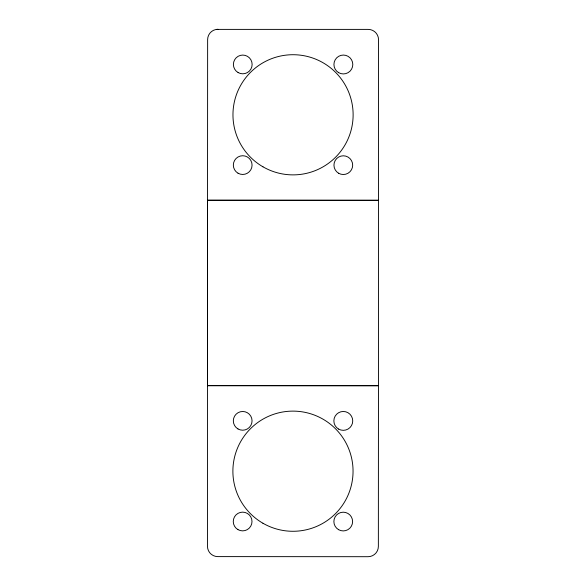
<?xml version="1.0" encoding="UTF-8"?>
<svg xmlns="http://www.w3.org/2000/svg" width="586" height="586" viewBox="0 0 586 586"><rect width="100%" height="100%" fill="white"/><g stroke="black" fill="none" stroke-linecap="round" stroke-linejoin="round"><path stroke-width="0.88" d="M207.561 200.295L207.561 385.705L378.461 385.8L378.366 546.401A10.292 10.292 0 0 1 368.074 556.7L217.765 556.605A10.299 10.299 0 0 1 207.466 546.306L207.561 200.295L378.439 200.295L378.534 39.694A10.299 10.299 0 0 0 368.235 29.395L216.586 29.388M207.561 385.61L378.483 385.61M378.483 385.617L378.439 200.295L207.539 200.2L207.634 39.599A10.299 10.299 0 0 1 217.926 29.3M238.004 428.952A9.361 9.361 0 0 0 252.053 420.851A9.361 9.361 0 0 0 238.011 412.734A9.361 9.361 0 0 0 238.004 428.952M262.894 523.217A60.087 60.087 0 0 0 353.05 471.232A60.087 60.087 0 0 0 262.953 419.151A60.087 60.087 0 0 0 262.894 523.217M237.945 529.612A9.361 9.361 0 0 0 251.995 521.511A9.361 9.361 0 0 0 237.953 513.395A9.361 9.361 0 0 0 237.945 529.612M338.576 429.069A9.435 9.435 0 0 0 352.735 420.902A9.435 9.435 0 0 0 338.583 412.727A9.435 9.435 0 0 0 338.576 429.069M338.554 529.663A9.361 9.361 0 0 0 352.604 521.562A9.361 9.361 0 0 0 338.562 513.446A9.361 9.361 0 0 0 338.554 529.663M238.077 72.547A9.361 9.361 0 0 0 252.126 64.445A9.361 9.361 0 0 0 238.084 56.329A9.361 9.361 0 0 0 238.077 72.547M338.627 173.258A9.361 9.361 0 0 0 352.677 165.164A9.361 9.361 0 0 0 338.635 157.048A9.361 9.361 0 0 0 338.627 173.258M262.968 166.812A60.087 60.087 0 0 0 353.124 114.834A60.087 60.087 0 0 0 263.026 62.746A60.087 60.087 0 0 0 262.968 166.812M338.642 72.664A9.435 9.435 0 0 0 352.801 64.504A9.435 9.435 0 0 0 338.657 56.322A9.435 9.435 0 0 0 338.642 72.664M238.019 173.207A9.361 9.361 0 0 0 252.068 165.106A9.361 9.361 0 0 0 238.026 156.989A9.361 9.361 0 0 0 238.019 173.207"/></g></svg>
